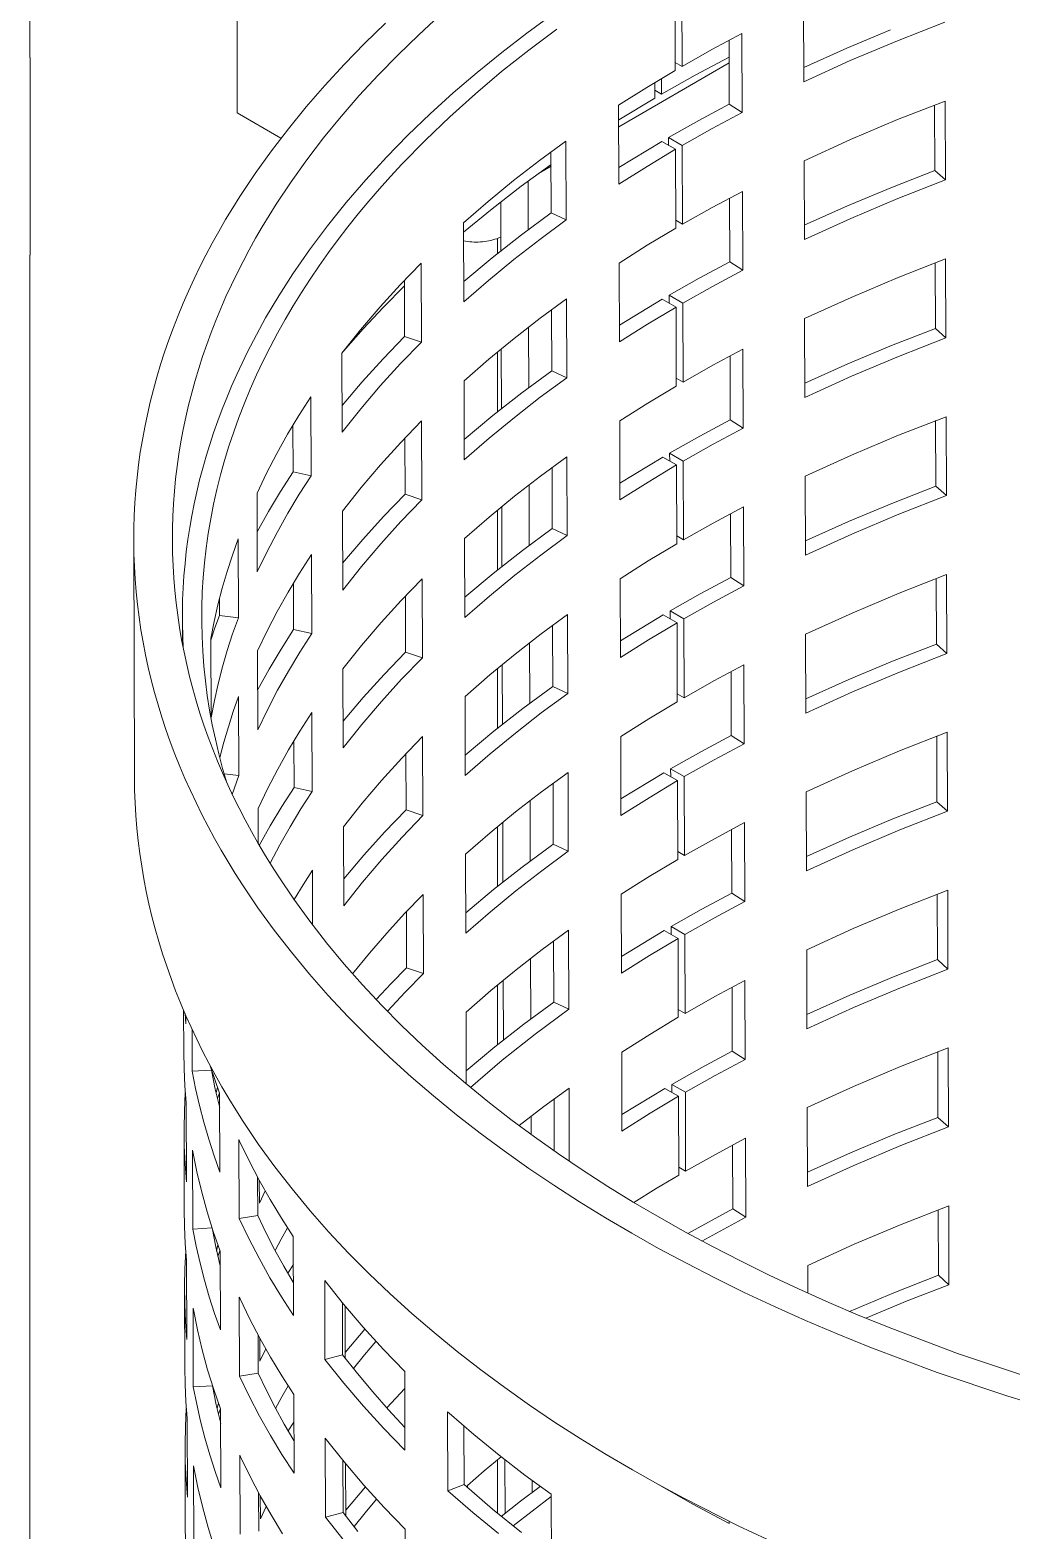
# Model space of a CAD drawing. Header units: inches. Extents: x -12 to 136, y -5 to 104.
# Drawn here: x 120.19 to 124.18, y 73.35 to 79.45 of the extents above; entities that cross this region are included whole.
import ezdxf

# ---------------------------------------------------------------- set-up
doc = ezdxf.new("R2010")
doc.units = ezdxf.units.IN
doc.layers.add('ZANO_R', color=7, linetype='Continuous', lineweight=0)

msp = doc.modelspace()

# ---------------------------------------------------------------- linework, layer by layer
at = {"layer": 'ZANO_R'}
for p, q in [((120.18841, 79.34082), (120.18841, 81.80858)), ((121.03064, 79.11576), (121.03064, 79.9194)), ((122.83967, 79.30484), (122.83812, 79.78613)), ((122.8106, 79.77013), (122.81216, 79.28884)), ((123.33407, 79.56339), (123.3351, 79.24253)), ((121.54895, 79.39786), (121.63401, 79.48025)), ((121.76809, 79.43266), (121.85391, 79.51146)), ((122.20881, 79.44079), (122.31372, 79.51752)), ((123.71519, 79.40939), (123.90846, 79.48512)), ((121.68497, 79.35216), (121.76809, 79.43266)), ((122.10639, 79.36186), (122.20881, 79.44079)), ((122.2166, 79.37153), (122.33008, 79.45663)), ((123.08318, 79.43869), (122.96071, 79.37307)), ((123.0316, 79.15168), (123.03077, 79.41101)), ((123.08421, 79.11784), (123.08318, 79.43869)), ((123.51, 79.3794), (123.68695, 79.45353)), ((123.52403, 79.32851), (123.71519, 79.40939)), ((121.4668, 79.31378), (121.54895, 79.39786)), ((121.6047, 79.27), (121.68497, 79.35216)), ((122.00663, 79.28078), (122.10639, 79.36186)), ((122.10625, 79.28379), (122.2166, 79.37153)), ((122.96071, 79.37307), (122.83967, 79.30484)), ((123.33491, 79.30099), (123.51, 79.3794)), ((120.18871, 79.34064), (120.18871, 78.537)), ((121.38768, 79.22803), (121.4668, 79.31378)), ((122.58232, 79.05898), (123.03106, 79.31999)), ((122.81216, 79.28884), (122.6963, 79.21935)), ((122.83967, 79.30484), (122.81205, 79.32088)), ((123.03099, 79.34264), (122.89267, 79.2691)), ((123.3351, 79.24253), (123.52403, 79.32851)), ((121.31174, 79.14068), (121.38768, 79.22803)), ((121.52739, 79.18622), (121.6047, 79.27)), ((121.90972, 79.19757), (122.00663, 79.28078)), ((121.99926, 79.19347), (122.10625, 79.28379)), ((122.72892, 79.17649), (122.72872, 79.23915)), ((122.75612, 79.19232), (122.75592, 79.25554)), ((122.89267, 79.2691), (122.75612, 79.19232)), ((121.45318, 79.10086), (121.52739, 79.18622)), ((121.81582, 79.11228), (121.90972, 79.19757)), ((121.89588, 79.10061), (121.99926, 79.19347)), ((122.6963, 79.21935), (122.58204, 79.14726)), ((122.72892, 79.17649), (122.58223, 79.08796)), ((122.72882, 79.20817), (122.75612, 79.19232)), ((121.03064, 79.11576), (121.20877, 79.01291)), ((121.23909, 79.05178), (121.31174, 79.14068)), ((121.72512, 79.02495), (121.81582, 79.11228)), ((122.58204, 79.14726), (122.58307, 78.8264)), ((122.90768, 79.08527), (123.0316, 79.15168)), ((122.96175, 79.05221), (123.08421, 79.11784)), ((123.08421, 79.11784), (123.0316, 79.15168)), ((123.90949, 79.16426), (123.71623, 79.08854)), ((123.86773, 78.88161), (123.86687, 79.14804)), ((123.91053, 78.84341), (123.90949, 79.16426)), ((121.16987, 78.96139), (121.23909, 79.05178)), ((121.3822, 79.01399), (121.45318, 79.10086)), ((121.79633, 79.00528), (121.89588, 79.10061)), ((122.7852, 79.01623), (122.90768, 79.08527)), ((122.84071, 78.98399), (122.96175, 79.05221)), ((123.71623, 79.08854), (123.52506, 79.00766)), ((121.31456, 78.92567), (121.3822, 79.01399)), ((121.63778, 78.93564), (121.72512, 79.02495)), ((121.70085, 78.90754), (121.79633, 79.00528)), ((122.36775, 79.00143), (122.26022, 78.92246)), ((122.36879, 78.68057), (122.36775, 79.00143)), ((122.58286, 78.89405), (122.75735, 79.00004)), ((122.81319, 78.96798), (122.75735, 79.00004)), ((122.7853, 78.984), (122.7852, 79.01623)), ((122.7852, 79.01623), (122.84071, 78.98399)), ((122.84174, 78.66313), (122.84071, 78.98399)), ((123.52506, 79.00766), (123.33614, 78.92167)), ((121.1042, 78.86957), (121.16987, 78.96139)), ((121.25039, 78.83594), (121.31456, 78.92567)), ((121.55398, 78.84441), (121.63778, 78.93564)), ((122.26022, 78.92246), (122.15489, 78.84058)), ((122.30766, 78.7092), (122.30686, 78.95718)), ((122.69733, 78.89849), (122.81319, 78.96798)), ((122.81319, 78.96798), (122.81423, 78.64713)), ((123.33614, 78.92167), (123.33717, 78.60082)), ((121.04219, 78.77639), (121.1042, 78.86957)), ((121.65471, 78.85779), (121.70085, 78.90754)), ((122.30703, 78.90558), (122.18577, 78.81753)), ((122.25626, 78.86933), (122.30705, 78.89887)), ((122.58307, 78.8264), (122.69733, 78.89849)), ((123.68903, 78.81182), (123.86773, 78.88161)), ((123.86773, 78.88161), (123.91053, 78.84341)), ((121.1898, 78.74489), (121.25039, 78.83594)), ((121.47389, 78.75132), (121.55398, 78.84441)), ((121.56576, 78.7566), (121.60967, 78.80748)), ((121.60967, 78.80748), (121.65471, 78.85779)), ((122.15489, 78.84058), (122.05185, 78.75585)), ((122.18577, 78.81753), (122.06716, 78.72595)), ((122.21422, 78.64076), (122.21358, 78.83816)), ((123.51208, 78.73769), (123.68903, 78.81182)), ((123.71726, 78.76768), (123.91053, 78.84341)), ((121.0126, 78.72931), (121.04219, 78.77639)), ((121.16088, 78.69889), (121.1898, 78.74489)), ((121.39766, 78.65643), (121.47389, 78.75132)), ((121.52301, 78.70518), (121.56576, 78.7566)), ((122.05185, 78.75585), (121.95117, 78.66832)), ((122.10271, 78.754), (122.10335, 78.55526)), ((123.08525, 78.79698), (122.96278, 78.73135)), ((123.03368, 78.50996), (123.03284, 78.7693)), ((123.08629, 78.47612), (123.08525, 78.79698)), ((123.5261, 78.6868), (123.71726, 78.76768)), ((120.95629, 78.63422), (120.98396, 78.68191)), ((120.98396, 78.68191), (121.0126, 78.72931)), ((121.1329, 78.65258), (121.16088, 78.69889)), ((121.48144, 78.65322), (121.52301, 78.70518)), ((122.06716, 78.72595), (121.95129, 78.63092)), ((122.30766, 78.7092), (122.1863, 78.61973)), ((122.26126, 78.60161), (122.36879, 78.68057)), ((122.30766, 78.7092), (122.36879, 78.68057)), ((122.84174, 78.66313), (122.81412, 78.67917)), ((122.96278, 78.73135), (122.84174, 78.66313)), ((123.33699, 78.65927), (123.51208, 78.73769)), ((123.33717, 78.60082), (123.5261, 78.6868)), ((120.92961, 78.58623), (120.95629, 78.63422)), ((121.10586, 78.60597), (121.1329, 78.65258)), ((121.36104, 78.60835), (121.39766, 78.65643)), ((121.44108, 78.60074), (121.48144, 78.65322)), ((121.95117, 78.66832), (121.9522, 78.34746)), ((122.1863, 78.61973), (122.06768, 78.52664)), ((122.81423, 78.64713), (122.69837, 78.57763)), ((120.90393, 78.53795), (120.92961, 78.58623)), ((121.05469, 78.51191), (121.07979, 78.55908)), ((121.07979, 78.55908), (121.10586, 78.60597)), ((121.29091, 78.51093), (121.32545, 78.55984)), ((121.32545, 78.55984), (121.36104, 78.60835)), ((121.40196, 78.54775), (121.44108, 78.60074)), ((121.95984, 78.59464), (121.9514, 78.5963)), ((121.96833, 78.59328), (121.95984, 78.59464)), ((121.97687, 78.5922), (121.96833, 78.59328)), ((121.98543, 78.59142), (121.97687, 78.5922)), ((121.99402, 78.59092), (121.98543, 78.59142)), ((122.00262, 78.59071), (121.99402, 78.59092)), ((122.01122, 78.5908), (122.00262, 78.59071)), ((122.01981, 78.59117), (122.01122, 78.5908)), ((122.02839, 78.59184), (122.01981, 78.59117)), ((122.03694, 78.5928), (122.02839, 78.59184)), ((122.04545, 78.59405), (122.03694, 78.5928)), ((122.05391, 78.59558), (122.04545, 78.59405)), ((122.06232, 78.5974), (122.05391, 78.59558)), ((122.07066, 78.5995), (122.06232, 78.5974)), ((122.07893, 78.60188), (122.07066, 78.5995)), ((122.0871, 78.60455), (122.07893, 78.60188)), ((122.09519, 78.60748), (122.0871, 78.60455)), ((122.08999, 78.60524), (122.08999, 78.54462)), ((122.10317, 78.61069), (122.09519, 78.60748)), ((122.15593, 78.51973), (122.26126, 78.60161)), ((122.69837, 78.57763), (122.58411, 78.50554)), ((120.18841, 60.10817), (120.18841, 78.53683)), ((120.87925, 78.48941), (120.90393, 78.53795)), ((121.03058, 78.46447), (121.05469, 78.51191)), ((121.25743, 78.46162), (121.29091, 78.51093)), ((121.32753, 78.4403), (121.3641, 78.49427)), ((121.3641, 78.49427), (121.40196, 78.54775)), ((121.77876, 78.50494), (121.69385, 78.4173)), ((121.7798, 78.18408), (121.77876, 78.50494)), ((122.06768, 78.52664), (121.95194, 78.43001)), ((122.05288, 78.43499), (122.15593, 78.51973)), ((122.58411, 78.50554), (122.58515, 78.18469)), ((122.90975, 78.44355), (123.03368, 78.50996)), ((123.08629, 78.47612), (123.03368, 78.50996)), ((123.91156, 78.52255), (123.7183, 78.44682)), ((123.8698, 78.2399), (123.86894, 78.50633)), ((123.9126, 78.20169), (123.91156, 78.52255)), ((120.83296, 78.39154), (120.85559, 78.4406)), ((120.85559, 78.4406), (120.87925, 78.48941)), ((121.00746, 78.41678), (121.03058, 78.46447)), ((121.25743, 78.46162), (121.20025, 78.37248)), ((121.29227, 78.38587), (121.32753, 78.4403)), ((121.71166, 78.2068), (121.71092, 78.43525)), ((121.9522, 78.34746), (122.05288, 78.43499)), ((122.78727, 78.37452), (122.90975, 78.44355)), ((122.96382, 78.4105), (123.08629, 78.47612)), ((123.7183, 78.44682), (123.52713, 78.36594)), ((120.81138, 78.34223), (120.83296, 78.39154)), ((120.98535, 78.36884), (121.00746, 78.41678)), ((121.20025, 78.37248), (121.17299, 78.32747)), ((121.25835, 78.331), (121.29227, 78.38587)), ((121.69385, 78.4173), (121.61186, 78.32692)), ((121.711, 78.41223), (121.62571, 78.3262)), ((122.78737, 78.34228), (122.78727, 78.37452)), ((122.78727, 78.37452), (122.84278, 78.34227)), ((122.84278, 78.34227), (122.96382, 78.4105)), ((120.79085, 78.2927), (120.81138, 78.34223)), ((120.94419, 78.27226), (120.96426, 78.32066)), ((120.96426, 78.32066), (120.98535, 78.36884)), ((121.17299, 78.32747), (121.14664, 78.28218)), ((121.22578, 78.27568), (121.25835, 78.331)), ((121.61186, 78.32692), (121.53288, 78.23391)), ((121.62571, 78.3262), (121.54311, 78.23761)), ((122.36983, 78.35971), (122.26229, 78.28075)), ((122.30973, 78.06749), (122.30893, 78.31546)), ((122.37086, 78.03886), (122.36983, 78.35971)), ((122.58493, 78.25234), (122.75943, 78.35832)), ((122.69941, 78.25678), (122.81526, 78.32627)), ((122.81526, 78.32627), (122.75943, 78.35832)), ((122.81526, 78.32627), (122.8163, 78.00542)), ((122.84381, 78.02142), (122.84278, 78.34227)), ((123.52713, 78.36594), (123.33821, 78.27996)), ((120.77138, 78.24295), (120.79085, 78.2927)), ((120.92517, 78.22365), (120.94419, 78.27226)), ((121.14664, 78.28218), (121.12119, 78.23662)), ((121.1946, 78.21996), (121.22578, 78.27568)), ((122.26229, 78.28075), (122.15696, 78.19887)), ((122.58515, 78.18469), (122.69941, 78.25678)), ((123.33821, 78.27996), (123.33925, 77.9591)), ((120.73566, 78.14283), (120.75298, 78.19299)), ((120.75298, 78.19299), (120.77138, 78.24295)), ((120.90719, 78.17483), (120.92517, 78.22365)), ((121.09667, 78.19078), (121.07309, 78.1447)), ((121.12119, 78.23662), (121.09667, 78.19078)), ((121.16481, 78.16383), (121.1946, 78.21996)), ((121.53288, 78.23391), (121.45698, 78.13836)), ((121.54311, 78.23761), (121.46325, 78.14653)), ((121.71166, 78.2068), (121.62395, 78.11612)), ((121.71166, 78.2068), (121.7798, 78.18408)), ((122.15696, 78.19887), (122.05392, 78.11413)), ((122.21629, 77.99905), (122.2155, 78.24487)), ((123.6911, 78.17011), (123.8698, 78.2399)), ((123.71933, 78.12597), (123.9126, 78.20169)), ((123.8698, 78.2399), (123.9126, 78.20169)), ((120.71943, 78.09249), (120.73566, 78.14283)), ((120.89027, 78.12582), (120.90719, 78.17483)), ((121.07309, 78.1447), (121.05045, 78.09837)), ((121.13645, 78.10732), (121.16481, 78.16383)), ((121.45698, 78.13836), (121.45802, 77.8175)), ((121.69489, 78.09644), (121.7798, 78.18408)), ((122.08999, 78.14442), (122.08999, 77.90125)), ((122.10464, 78.1565), (122.10542, 77.91355)), ((123.08732, 78.15527), (122.96485, 78.08964)), ((123.08836, 77.83441), (123.08732, 78.15527)), ((123.51415, 78.09598), (123.6911, 78.17011)), ((120.7043, 78.04197), (120.71943, 78.09249)), ((120.85963, 78.02726), (120.87441, 78.07662)), ((120.87441, 78.07662), (120.89027, 78.12582)), ((121.05045, 78.09837), (121.02877, 78.0518)), ((121.10953, 78.05044), (121.13645, 78.10732)), ((121.62395, 78.11612), (121.53925, 78.02261)), ((121.6129, 78.00607), (121.69489, 78.09644)), ((122.05392, 78.11413), (121.95324, 78.0266)), ((122.30973, 78.06749), (122.18837, 77.97802)), ((122.30973, 78.06749), (122.37086, 78.03886)), ((122.96485, 78.08964), (122.84381, 78.02142)), ((123.03575, 77.86825), (123.03491, 78.12759)), ((123.33906, 78.01756), (123.51415, 78.09598)), ((123.52817, 78.04509), (123.71933, 78.12597)), ((120.69027, 77.9913), (120.7043, 78.04197)), ((120.84592, 77.97775), (120.85963, 78.02726)), ((121.02877, 78.0518), (121.00805, 78.005)), ((121.08406, 77.99322), (121.10953, 78.05044)), ((121.53925, 78.02261), (121.45767, 77.92638)), ((121.53391, 77.91305), (121.6129, 78.00607)), ((121.95324, 78.0266), (121.95427, 77.70575)), ((122.26333, 77.9599), (122.37086, 78.03886)), ((122.84381, 78.02142), (122.8162, 78.03746)), ((123.33925, 77.9591), (123.52817, 78.04509)), ((120.67736, 77.94047), (120.69027, 77.9913)), ((120.8333, 77.92809), (120.84592, 77.97775)), ((120.98831, 77.95799), (120.96956, 77.91078)), ((121.00805, 78.005), (120.98831, 77.95799)), ((121.06008, 77.93567), (121.08406, 77.99322)), ((121.33071, 77.96146), (121.28208, 77.88605)), ((121.33174, 77.6406), (121.33071, 77.96146)), ((122.18837, 77.97802), (122.06976, 77.88493)), ((122.158, 77.87801), (122.26333, 77.9599)), ((122.8163, 78.00542), (122.70044, 77.93592)), ((120.65489, 77.83843), (120.66556, 77.88951)), ((120.66556, 77.88951), (120.67736, 77.94047)), ((120.82177, 77.87829), (120.8333, 77.92809)), ((120.96956, 77.91078), (120.9518, 77.86336)), ((121.03759, 77.87782), (121.06008, 77.93567)), ((121.28208, 77.88605), (121.23582, 77.80917)), ((121.45802, 77.8175), (121.53391, 77.91305)), ((122.06976, 77.88493), (121.95401, 77.7883)), ((122.70044, 77.93592), (122.58618, 77.86383)), ((120.64534, 77.78723), (120.65489, 77.83843)), ((120.80202, 77.77835), (120.81134, 77.82837)), ((120.81134, 77.82837), (120.82177, 77.87829)), ((120.9518, 77.86336), (120.93504, 77.81577)), ((121.01661, 77.81967), (121.03759, 77.87782)), ((121.25827, 77.65685), (121.25766, 77.84598)), ((121.78083, 77.86323), (121.69592, 77.77559)), ((121.78187, 77.54237), (121.78083, 77.86323)), ((122.05496, 77.79328), (122.158, 77.87801)), ((122.58618, 77.86383), (122.58722, 77.54297)), ((122.91182, 77.80184), (123.03575, 77.86825)), ((122.96589, 77.76878), (123.08836, 77.83441)), ((123.08836, 77.83441), (123.03575, 77.86825)), ((123.91364, 77.88084), (123.72037, 77.80511)), ((123.87187, 77.59819), (123.87101, 77.86461)), ((123.91467, 77.55998), (123.91364, 77.88084)), ((120.63693, 77.73594), (120.64534, 77.78723)), ((120.7938, 77.72823), (120.80202, 77.77835)), ((120.91929, 77.76799), (120.90456, 77.72005)), ((120.93504, 77.81577), (120.91929, 77.76799)), ((120.99716, 77.76126), (121.01661, 77.81967)), ((121.23582, 77.80917), (121.19197, 77.73089)), ((121.69592, 77.77559), (121.61393, 77.68521)), ((121.71373, 77.56509), (121.71299, 77.79353)), ((121.95427, 77.70575), (122.05496, 77.79328)), ((122.78934, 77.7328), (122.91182, 77.80184)), ((122.84485, 77.70056), (122.96589, 77.76878)), ((123.72037, 77.80511), (123.52921, 77.72423)), ((120.62966, 77.68456), (120.63693, 77.73594)), ((120.78669, 77.67802), (120.7938, 77.72823)), ((120.90456, 77.72005), (120.89085, 77.67196)), ((120.96289, 77.6437), (120.97925, 77.70259)), ((120.97925, 77.70259), (120.99716, 77.76126)), ((121.19197, 77.73089), (121.15057, 77.65128)), ((122.3719, 77.718), (122.26436, 77.63904)), ((122.37293, 77.39714), (122.3719, 77.718)), ((122.587, 77.61063), (122.7615, 77.71661)), ((122.81734, 77.68456), (122.7615, 77.71661)), ((122.78944, 77.70057), (122.78934, 77.7328)), ((122.78934, 77.7328), (122.84485, 77.70056)), ((123.52921, 77.72423), (123.34028, 77.63825)), ((120.62353, 77.6331), (120.62966, 77.68456)), ((120.7807, 77.62774), (120.78669, 77.67802)), ((120.89085, 77.67196), (120.87817, 77.62373)), ((120.9481, 77.5846), (120.96289, 77.6437)), ((121.15057, 77.65128), (121.11166, 77.57043)), ((121.20702, 77.57712), (121.25827, 77.65685)), ((121.25827, 77.65685), (121.33174, 77.6406)), ((121.28312, 77.56519), (121.33174, 77.6406)), ((121.61393, 77.68521), (121.53495, 77.5922)), ((122.31181, 77.42578), (122.31101, 77.67375)), ((122.70148, 77.61506), (122.81734, 77.68456)), ((122.81734, 77.68456), (122.81837, 77.3637)), ((122.84589, 77.3797), (122.84485, 77.70056)), ((120.61471, 77.53003), (120.61855, 77.58159)), ((120.61855, 77.58159), (120.62353, 77.6331)), ((120.77583, 77.57741), (120.7807, 77.62774)), ((120.87817, 77.62373), (120.86653, 77.57537)), ((120.93488, 77.52531), (120.9481, 77.5846)), ((121.53495, 77.5922), (121.45906, 77.49664)), ((122.26436, 77.63904), (122.15904, 77.55716)), ((122.21837, 77.35734), (122.21757, 77.60316)), ((122.58722, 77.54297), (122.70148, 77.61506)), ((123.34028, 77.63825), (123.34132, 77.31739)), ((123.69317, 77.52839), (123.87187, 77.59819)), ((123.87187, 77.59819), (123.91467, 77.55998)), ((120.61202, 77.47843), (120.61471, 77.53003)), ((120.76946, 77.4766), (120.77208, 77.52702)), ((120.77208, 77.52702), (120.77583, 77.57741)), ((120.85593, 77.52688), (120.84637, 77.47829)), ((120.86653, 77.57537), (120.85593, 77.52688)), ((120.92324, 77.46586), (120.93488, 77.52531)), ((121.11166, 77.57043), (121.1127, 77.24957)), ((121.15831, 77.49582), (121.20702, 77.57712)), ((121.23686, 77.48831), (121.28312, 77.56519)), ((121.71373, 77.56509), (121.62602, 77.47441)), ((121.69696, 77.45473), (121.78187, 77.54237)), ((121.71373, 77.56509), (121.78187, 77.54237)), ((122.15904, 77.55716), (122.05599, 77.47242)), ((123.51622, 77.45426), (123.69317, 77.52839)), ((123.72141, 77.48426), (123.91467, 77.55998)), ((120.61049, 77.42681), (120.61202, 77.47843)), ((120.76796, 77.42617), (120.76946, 77.4766)), ((120.84637, 77.47829), (120.83787, 77.4296)), ((120.91321, 77.40626), (120.92324, 77.46586)), ((121.11217, 77.41302), (121.15831, 77.49582)), ((121.19301, 77.41003), (121.23686, 77.48831)), ((121.45906, 77.49664), (121.46009, 77.17579)), ((121.62602, 77.47441), (121.54133, 77.3809)), ((122.05599, 77.47242), (121.95531, 77.38489)), ((122.08999, 77.50099), (122.08999, 77.25788)), ((122.10671, 77.51478), (122.10749, 77.27183)), ((123.08939, 77.51356), (122.96693, 77.44793)), ((123.03782, 77.22654), (123.03698, 77.48587)), ((123.09043, 77.1927), (123.08939, 77.51356)), ((123.53024, 77.40337), (123.72141, 77.48426)), ((120.6101, 77.37518), (120.61049, 77.42681)), ((120.76758, 77.37572), (120.76796, 77.42617)), ((120.83787, 77.4296), (120.83043, 77.38083)), ((120.90477, 77.34654), (120.91321, 77.40626)), ((121.15161, 77.33042), (121.19301, 77.41003)), ((121.61497, 77.36435), (121.69696, 77.45473)), ((122.31181, 77.42578), (122.19044, 77.33631)), ((122.2654, 77.31818), (122.37293, 77.39714)), ((122.31181, 77.42578), (122.37293, 77.39714)), ((122.96693, 77.44793), (122.84589, 77.3797)), ((123.34113, 77.37585), (123.51622, 77.45426)), ((123.34132, 77.31739), (123.53024, 77.40337)), ((120.61087, 77.32356), (120.6101, 77.37518)), ((120.61321, 76.41371), (120.6101, 77.37518)), ((120.76833, 77.32527), (120.76758, 77.37572)), ((120.83043, 77.38083), (120.82404, 77.33198)), ((120.89794, 77.28672), (120.90477, 77.34654)), ((121.03462, 77.38436), (121.01119, 77.31818)), ((121.03566, 77.06351), (121.03462, 77.38436)), ((121.54133, 77.3809), (121.45974, 77.28466)), ((121.53599, 77.27134), (121.61497, 77.36435)), ((121.95531, 77.38489), (121.95635, 77.06403)), ((122.19044, 77.33631), (122.07183, 77.24321)), ((122.81837, 77.3637), (122.70251, 77.29421)), ((122.84589, 77.3797), (122.81827, 77.39574)), ((120.61279, 77.27195), (120.61087, 77.32356)), ((120.77021, 77.27484), (120.76833, 77.32527)), ((120.77321, 77.22445), (120.77021, 77.27484)), ((120.81872, 77.28306), (120.81446, 77.2341)), ((120.82404, 77.33198), (120.81872, 77.28306)), ((120.89272, 77.22682), (120.89794, 77.28672)), ((121.01119, 77.31818), (120.98972, 77.25133)), ((121.1127, 77.24957), (121.15161, 77.33042)), ((121.33278, 77.31974), (121.28415, 77.24434)), ((121.33381, 76.99889), (121.33278, 77.31974)), ((122.16007, 77.2363), (122.2654, 77.31818)), ((122.70251, 77.29421), (122.58825, 77.22212)), ((120.61586, 77.22037), (120.61279, 77.27195)), ((120.62008, 77.16884), (120.61586, 77.22037)), ((120.77733, 77.17409), (120.77321, 77.22445)), ((120.81446, 77.2341), (120.81127, 77.1851)), ((120.88912, 77.16686), (120.89272, 77.22682)), ((120.98972, 77.25133), (120.97022, 77.18388)), ((121.28415, 77.24434), (121.23789, 77.16745)), ((121.46009, 77.17579), (121.53599, 77.27134)), ((121.78291, 77.22151), (121.698, 77.13387)), ((121.78394, 76.90066), (121.78291, 77.22151)), ((122.07183, 77.24321), (121.95608, 77.14659)), ((122.05703, 77.15156), (122.16007, 77.2363)), ((122.58825, 77.22212), (122.58929, 76.90126)), ((122.91389, 77.16013), (123.03782, 77.22654)), ((123.09043, 77.1927), (123.03782, 77.22654)), ((123.91571, 77.23912), (123.72244, 77.1634)), ((123.87395, 76.95648), (123.87309, 77.2229)), ((123.91674, 76.91827), (123.91571, 77.23912)), ((120.62544, 77.11736), (120.62008, 77.16884)), ((120.78257, 77.12379), (120.77733, 77.17409)), ((120.81127, 77.1851), (120.80915, 77.13607)), ((120.88714, 77.10686), (120.88912, 77.16686)), ((120.97022, 77.18388), (120.95271, 77.11589)), ((121.23789, 77.16745), (121.19404, 77.08917)), ((121.26034, 77.01514), (121.25973, 77.20427)), ((122.79141, 77.09109), (122.91389, 77.16013)), ((122.96796, 77.12707), (123.09043, 77.1927)), ((123.72244, 77.1634), (123.53128, 77.08252)), ((120.63195, 77.06595), (120.62544, 77.11736)), ((120.78893, 77.07355), (120.78257, 77.12379)), ((120.80915, 77.13607), (120.8081, 77.08702)), ((120.88677, 77.04686), (120.88714, 77.10686)), ((120.95271, 77.11589), (120.9372, 77.04742)), ((120.95866, 77.07289), (120.95844, 77.13922)), ((121.698, 77.13387), (121.61601, 77.0435)), ((121.7158, 76.92338), (121.71506, 77.15182)), ((121.95635, 77.06403), (122.05703, 77.15156)), ((122.79152, 77.05886), (122.79141, 77.09109)), ((122.79141, 77.09109), (122.84692, 77.05885)), ((122.84692, 77.05885), (122.96796, 77.12707)), ((120.63961, 77.01462), (120.63195, 77.06595)), ((120.79641, 77.02339), (120.78893, 77.07355)), ((120.80831, 76.95562), (120.80799, 77.05508)), ((120.8081, 77.08702), (120.80811, 77.03797)), ((120.80811, 77.03797), (120.8092, 76.98893)), ((120.88803, 76.98686), (120.88677, 77.04686)), ((120.9372, 77.04742), (120.9237, 76.97852)), ((120.94065, 77.02244), (120.95866, 77.07289)), ((120.95866, 77.07289), (121.03566, 77.06351)), ((121.01223, 76.99732), (121.03566, 77.06351)), ((121.19404, 77.08917), (121.15264, 77.00957)), ((121.61601, 77.0435), (121.53702, 76.95048)), ((122.37397, 77.07629), (122.26644, 76.99733)), ((122.31388, 76.78406), (122.31308, 77.03204)), ((122.37501, 76.75543), (122.37397, 77.07629)), ((122.58907, 76.96891), (122.76357, 77.0749)), ((122.70355, 76.97335), (122.81941, 77.04285)), ((122.81941, 77.04285), (122.76357, 77.0749)), ((122.81941, 77.04285), (122.82044, 76.72199)), ((122.84796, 76.73799), (122.84692, 77.05885)), ((123.53128, 77.08252), (123.34235, 76.99653)), ((120.64839, 76.96338), (120.63961, 77.01462)), ((120.805, 76.97333), (120.79641, 77.02339)), ((120.8147, 76.92337), (120.805, 76.97333)), ((120.8092, 76.98893), (120.81136, 76.9399)), ((120.89091, 76.92689), (120.88803, 76.98686)), ((120.9237, 76.97852), (120.92474, 76.65766)), ((120.92373, 76.97163), (120.94065, 77.02244)), ((120.99076, 76.93047), (121.01223, 76.99732)), ((121.15264, 77.00957), (121.11374, 76.92872)), ((121.20909, 76.93541), (121.26034, 77.01514)), ((121.26034, 77.01514), (121.33381, 76.99889)), ((121.28519, 76.92348), (121.33381, 76.99889)), ((122.26644, 76.99733), (122.16111, 76.91544)), ((122.58929, 76.90126), (122.70355, 76.97335)), ((123.34235, 76.99653), (123.34339, 76.67568)), ((120.65832, 76.91225), (120.64839, 76.96338)), ((120.66937, 76.86124), (120.65832, 76.91225)), ((120.82549, 76.87352), (120.8147, 76.92337)), ((120.89541, 76.86697), (120.89091, 76.92689)), ((120.97125, 76.86303), (120.99076, 76.93047)), ((121.11374, 76.92872), (121.11477, 76.60786)), ((121.16038, 76.8541), (121.20909, 76.93541)), ((121.23893, 76.8466), (121.28519, 76.92348)), ((121.53702, 76.95048), (121.46113, 76.85493)), ((121.7158, 76.92338), (121.62809, 76.83269)), ((121.7158, 76.92338), (121.78394, 76.90066)), ((122.16111, 76.91544), (122.05806, 76.83071)), ((122.22044, 76.71562), (122.21964, 76.96145)), ((123.69524, 76.88668), (123.87395, 76.95648)), ((123.72348, 76.84254), (123.91674, 76.91827)), ((123.87395, 76.95648), (123.91674, 76.91827)), ((120.68154, 76.81036), (120.66937, 76.86124)), ((120.83739, 76.82381), (120.82549, 76.87352)), ((120.90153, 76.80713), (120.89541, 76.86697)), ((120.95374, 76.79504), (120.97125, 76.86303)), ((121.11424, 76.77131), (121.16038, 76.8541)), ((121.46113, 76.85493), (121.46216, 76.53407)), ((121.69903, 76.81302), (121.78394, 76.90066)), ((122.08999, 76.85755), (122.08999, 76.61451)), ((122.10878, 76.87307), (122.10956, 76.63012)), ((123.09147, 76.87184), (122.969, 76.80621)), ((123.0925, 76.55099), (123.09147, 76.87184)), ((123.51829, 76.81255), (123.69524, 76.88668)), ((120.69483, 76.75963), (120.68154, 76.81036)), ((120.85038, 76.77423), (120.83739, 76.82381)), ((120.90925, 76.74738), (120.90153, 76.80713)), ((120.93823, 76.72656), (120.95374, 76.79504)), ((121.19508, 76.76832), (121.23893, 76.8466)), ((121.62809, 76.83269), (121.5434, 76.73918)), ((121.61704, 76.72264), (121.69903, 76.81302)), ((122.05806, 76.83071), (121.95738, 76.74318)), ((122.969, 76.80621), (122.84796, 76.73799)), ((123.03989, 76.58482), (123.03905, 76.84416)), ((123.3432, 76.73413), (123.51829, 76.81255)), ((123.53231, 76.76166), (123.72348, 76.84254)), ((120.70924, 76.70905), (120.69483, 76.75963)), ((120.86445, 76.72481), (120.85038, 76.77423)), ((120.91858, 76.68776), (120.90925, 76.74738)), ((120.92474, 76.65766), (120.93823, 76.72656)), ((121.03669, 76.74265), (121.01503, 76.68154)), ((121.03773, 76.42179), (121.03669, 76.74265)), ((121.15368, 76.68871), (121.19508, 76.76832)), ((121.5434, 76.73918), (121.46181, 76.64295)), ((121.95738, 76.74318), (121.95842, 76.42232)), ((122.31388, 76.78406), (122.19251, 76.69459)), ((122.26747, 76.67647), (122.37501, 76.75543)), ((122.31388, 76.78406), (122.37501, 76.75543)), ((122.84796, 76.73799), (122.82034, 76.75403)), ((123.34339, 76.67568), (123.53231, 76.76166)), ((120.72474, 76.65864), (120.70924, 76.70905)), ((120.8796, 76.67555), (120.86445, 76.72481)), ((120.89582, 76.62647), (120.8796, 76.67555)), ((120.92951, 76.62827), (120.91858, 76.68776)), ((121.01503, 76.68154), (120.995, 76.61987)), ((121.11477, 76.60786), (121.15368, 76.68871)), ((121.33485, 76.67803), (121.28622, 76.60262)), ((121.33589, 76.35718), (121.33485, 76.67803)), ((121.53806, 76.62963), (121.61704, 76.72264)), ((122.19251, 76.69459), (122.0739, 76.6015)), ((122.16214, 76.59459), (122.26747, 76.67647)), ((122.82044, 76.72199), (122.70459, 76.65249)), ((120.74134, 76.60841), (120.72474, 76.65864)), ((120.75903, 76.55837), (120.74134, 76.60841)), ((120.91311, 76.57757), (120.89582, 76.62647)), ((120.94202, 76.56895), (120.92951, 76.62827)), ((120.995, 76.61987), (120.97662, 76.55769)), ((121.46216, 76.53407), (121.53806, 76.62963)), ((122.70459, 76.65249), (122.59033, 76.5804)), ((120.7778, 76.50853), (120.75903, 76.55837)), ((120.93145, 76.52888), (120.91311, 76.57757)), ((120.95612, 76.5098), (120.94202, 76.56895)), ((120.97662, 76.55769), (120.95989, 76.49505)), ((121.28622, 76.60262), (121.23996, 76.52574)), ((121.26241, 76.37343), (121.2618, 76.56256)), ((121.78498, 76.5798), (121.70007, 76.49216)), ((121.78601, 76.25894), (121.78498, 76.5798)), ((122.0739, 76.6015), (121.95815, 76.50487)), ((122.0591, 76.50985), (122.16214, 76.59459)), ((122.59033, 76.5804), (122.59136, 76.25955)), ((122.91597, 76.51841), (123.03989, 76.58482)), ((122.97003, 76.48536), (123.0925, 76.55099)), ((123.0925, 76.55099), (123.03989, 76.58482)), ((123.91778, 76.59741), (123.72451, 76.52169)), ((123.87602, 76.31476), (123.87516, 76.58119)), ((123.91882, 76.27655), (123.91778, 76.59741)), ((120.79764, 76.45891), (120.7778, 76.50853)), ((120.95083, 76.48039), (120.93145, 76.52888)), ((120.97179, 76.45086), (120.95612, 76.5098)), ((120.96053, 76.49259), (120.96052, 76.4975)), ((121.23996, 76.52574), (121.19611, 76.44746)), ((121.70007, 76.49216), (121.61808, 76.40179)), ((121.71787, 76.28167), (121.71714, 76.51011)), ((121.95842, 76.42232), (122.0591, 76.50985)), ((122.79348, 76.44938), (122.91597, 76.51841)), ((122.84899, 76.41713), (122.97003, 76.48536)), ((123.72451, 76.52169), (123.53335, 76.4408)), ((120.81854, 76.40952), (120.79764, 76.45891)), ((120.97125, 76.43213), (120.95083, 76.48039)), ((120.9927, 76.3841), (120.97125, 76.43213)), ((120.98902, 76.39215), (120.97179, 76.45086)), ((120.978, 76.42907), (121.03773, 76.42179)), ((121.01089, 76.34522), (121.03773, 76.42179)), ((121.19611, 76.44746), (121.15471, 76.36785)), ((122.37604, 76.43457), (122.26851, 76.35561)), ((122.37708, 76.11372), (122.37604, 76.43457)), ((122.59114, 76.3272), (122.76564, 76.43319)), ((122.82148, 76.40113), (122.76564, 76.43319)), ((122.79359, 76.41714), (122.79348, 76.44938)), ((122.79348, 76.44938), (122.84899, 76.41713)), ((123.53335, 76.4408), (123.34443, 76.35482)), ((120.61321, 76.41371), (120.61395, 76.36207)), ((120.61395, 76.36207), (120.61584, 76.31045)), ((120.84049, 76.36037), (120.81854, 76.40952)), ((120.86348, 76.31146), (120.84049, 76.36037)), ((121.01516, 76.33631), (120.9927, 76.3841)), ((121.15471, 76.36785), (121.11581, 76.287)), ((121.21281, 76.29634), (121.26241, 76.37343)), ((121.26241, 76.37343), (121.33589, 76.35718)), ((121.61808, 76.40179), (121.53909, 76.30877)), ((122.31595, 76.14235), (122.31515, 76.39033)), ((122.70562, 76.33164), (122.82148, 76.40113)), ((122.82148, 76.40113), (122.82252, 76.08028)), ((122.85003, 76.09628), (122.84899, 76.41713)), ((120.61584, 76.31045), (120.61889, 76.25885)), ((120.88749, 76.26281), (120.86348, 76.31146)), ((121.03863, 76.28877), (121.01516, 76.33631)), ((121.28995, 76.28597), (121.33589, 76.35718)), ((121.53909, 76.30877), (121.4632, 76.21322)), ((122.26851, 76.35561), (122.16318, 76.27373)), ((122.22251, 76.07391), (122.22172, 76.31973)), ((122.59136, 76.25955), (122.70562, 76.33164)), ((123.34443, 76.35482), (123.34546, 76.03396)), ((123.69731, 76.24497), (123.87602, 76.31476)), ((123.87602, 76.31476), (123.91882, 76.27655)), ((120.61889, 76.25885), (120.62309, 76.2073)), ((120.91253, 76.21443), (120.88749, 76.26281)), ((121.0631, 76.2415), (121.03863, 76.28877)), ((121.08855, 76.1945), (121.0631, 76.2415)), ((121.11581, 76.287), (121.11626, 76.14554)), ((121.16557, 76.21778), (121.21281, 76.29634)), ((121.24607, 76.21348), (121.28995, 76.28597)), ((121.71787, 76.28167), (121.63016, 76.19098)), ((121.7011, 76.1713), (121.78601, 76.25894)), ((121.71787, 76.28167), (121.78601, 76.25894)), ((122.16318, 76.27373), (122.06014, 76.18899)), ((123.52036, 76.17084), (123.69731, 76.24497)), ((123.72555, 76.20083), (123.91882, 76.27655)), ((120.62309, 76.2073), (120.62843, 76.1558)), ((120.93857, 76.16633), (120.91253, 76.21443)), ((121.11497, 76.14778), (121.08855, 76.1945)), ((121.12074, 76.13783), (121.16557, 76.21778)), ((121.2043, 76.13975), (121.24607, 76.21348)), ((121.4632, 76.21322), (121.46424, 75.89236)), ((121.63016, 76.19098), (121.54547, 76.09747)), ((122.06014, 76.18899), (121.95945, 76.10146)), ((122.08999, 76.21412), (122.08999, 75.97113)), ((122.11085, 76.23136), (122.11164, 75.98841)), ((123.09354, 76.23013), (122.97107, 76.1645)), ((123.04196, 75.94311), (123.04113, 76.20245)), ((123.09457, 75.90927), (123.09354, 76.23013)), ((123.53439, 76.11995), (123.72555, 76.20083)), ((120.62843, 76.1558), (120.63492, 76.10437)), ((120.96561, 76.11853), (120.93857, 76.16633)), ((120.99363, 76.07102), (120.96561, 76.11853)), ((121.14234, 76.10136), (121.11497, 76.14778)), ((121.16467, 76.06486), (121.2043, 76.13975)), ((121.61911, 76.08093), (121.7011, 76.1713)), ((122.3089, 76.13729), (122.18998, 76.04937)), ((122.3089, 76.13729), (122.31595, 76.14235)), ((122.31595, 76.14235), (122.37708, 76.11372)), ((122.97107, 76.1645), (122.85003, 76.09628)), ((123.34527, 76.09242), (123.52036, 76.17084)), ((123.34546, 76.03396), (123.53439, 76.11995)), ((120.63492, 76.10437), (120.64256, 76.05302)), ((121.02262, 76.02382), (120.99363, 76.07102)), ((121.17067, 76.05524), (121.14234, 76.10136)), ((121.19993, 76.00944), (121.17067, 76.05524)), ((121.54547, 76.09747), (121.46389, 76.00124)), ((121.54013, 75.98791), (121.61911, 76.08093)), ((121.95945, 76.10146), (121.96049, 75.78061)), ((122.26954, 76.03476), (122.37708, 76.11372)), ((122.82252, 76.08028), (122.70666, 76.01078)), ((122.85003, 76.09628), (122.82241, 76.11232)), ((120.64256, 76.05302), (120.65133, 76.00177)), ((120.65133, 76.00177), (120.66123, 75.95062)), ((121.05256, 75.97694), (121.02262, 76.02382)), ((121.26119, 75.9188), (121.19993, 76.00944)), ((121.33692, 76.03632), (121.29877, 75.97743)), ((121.33764, 75.81415), (121.33692, 76.03632)), ((122.18998, 76.04937), (122.07372, 75.95797)), ((122.16422, 75.95287), (122.26954, 76.03476)), ((122.70666, 76.01078), (122.5924, 75.93869)), ((120.66123, 75.95062), (120.67227, 75.89959)), ((121.11526, 75.88418), (121.05256, 75.97694)), ((121.29877, 75.97743), (121.26198, 75.91768)), ((121.46424, 75.89236), (121.54013, 75.98791)), ((121.78705, 75.93809), (121.71184, 75.86071)), ((121.78809, 75.61723), (121.78705, 75.93809)), ((122.07372, 75.95797), (121.96022, 75.86316)), ((122.06117, 75.86814), (122.16422, 75.95287)), ((122.5924, 75.93869), (122.59343, 75.61783)), ((122.91804, 75.8767), (123.04196, 75.94311)), ((123.09457, 75.90927), (123.04196, 75.94311)), ((123.91985, 75.9557), (123.72659, 75.87997)), ((123.87809, 75.67305), (123.87723, 75.93948)), ((123.92089, 75.63484), (123.91985, 75.9557)), ((120.67227, 75.89959), (120.68443, 75.84869)), ((121.18161, 75.79281), (121.11526, 75.88418)), ((121.32603, 75.82951), (121.26119, 75.9188)), ((121.26389, 75.91495), (121.26387, 75.92084)), ((122.79556, 75.80766), (122.91804, 75.8767)), ((122.97211, 75.84364), (123.09457, 75.90927)), ((123.72659, 75.87997), (123.53542, 75.79909)), ((120.68443, 75.84869), (120.6977, 75.79794)), ((121.39432, 75.74165), (121.32603, 75.82951)), ((121.71184, 75.86071), (121.63888, 75.7812)), ((121.71995, 75.63995), (121.71921, 75.86839)), ((121.96049, 75.78061), (122.06117, 75.86814)), ((122.85107, 75.77542), (122.97211, 75.84364)), ((120.6977, 75.79794), (120.71209, 75.74734)), ((121.2515, 75.70289), (121.18161, 75.79281)), ((121.63888, 75.7812), (121.56823, 75.69963)), ((122.37811, 75.79286), (122.27058, 75.7139)), ((122.37915, 75.47201), (122.37811, 75.79286)), ((122.59321, 75.68549), (122.76771, 75.79147)), ((122.70769, 75.68992), (122.82355, 75.75942)), ((122.82355, 75.75942), (122.76771, 75.79147)), ((122.79566, 75.77543), (122.79556, 75.80766)), ((122.79556, 75.80766), (122.85107, 75.77542)), ((122.82355, 75.75942), (122.82459, 75.43856)), ((122.8521, 75.45456), (122.85107, 75.77542)), ((123.53542, 75.79909), (123.3465, 75.71311)), ((120.71209, 75.74734), (120.72758, 75.69691)), ((120.72758, 75.69691), (120.74417, 75.64666)), ((121.3248, 75.61448), (121.2515, 75.70289)), ((121.46594, 75.65526), (121.39432, 75.74165)), ((121.56823, 75.69963), (121.49994, 75.61608)), ((122.27058, 75.7139), (122.16525, 75.63202)), ((122.31802, 75.50064), (122.31722, 75.74861)), ((122.59343, 75.61783), (122.70769, 75.68992)), ((123.3465, 75.71311), (123.34753, 75.39225)), ((120.74417, 75.64666), (120.76185, 75.5966)), ((121.54078, 75.57041), (121.46594, 75.65526)), ((121.71995, 75.63995), (121.65746, 75.5759)), ((121.71995, 75.63995), (121.78809, 75.61723)), ((122.16525, 75.63202), (122.06221, 75.54728)), ((122.22458, 75.4322), (122.22379, 75.67802)), ((123.69939, 75.60325), (123.87809, 75.67305)), ((123.72762, 75.55912), (123.92089, 75.63484)), ((123.87809, 75.67305), (123.92089, 75.63484)), ((120.76185, 75.5966), (120.78061, 75.54674)), ((121.40139, 75.52765), (121.3248, 75.61448)), ((121.61871, 75.48715), (121.54078, 75.57041)), ((121.65746, 75.5759), (121.59643, 75.51047)), ((121.71412, 75.54107), (121.78809, 75.61723)), ((122.08999, 75.57068), (122.08999, 75.32775)), ((122.11292, 75.58964), (122.11371, 75.3467)), ((123.09561, 75.58842), (122.97314, 75.52279)), ((123.09665, 75.26756), (123.09561, 75.58842)), ((123.52244, 75.52913), (123.69939, 75.60325)), ((120.78061, 75.54674), (120.80043, 75.4971)), ((121.48114, 75.44244), (121.40139, 75.52765)), ((121.64223, 75.46294), (121.71412, 75.54107)), ((122.06221, 75.54728), (121.96153, 75.45975)), ((122.97314, 75.52279), (122.8521, 75.45456)), ((123.04404, 75.3014), (123.0432, 75.56073)), ((123.34735, 75.45071), (123.52244, 75.52913)), ((123.53646, 75.47823), (123.72762, 75.55912)), ((120.80043, 75.4971), (120.82132, 75.44769)), ((120.81366, 75.29892), (120.81312, 75.46678)), ((120.82222, 75.41202), (120.81876, 75.45362)), ((120.82132, 75.44769), (120.84326, 75.39851)), ((120.82211, 75.44589), (120.82222, 75.41202)), ((121.69959, 75.40554), (121.61871, 75.48715)), ((121.96153, 75.45975), (121.96247, 75.16776)), ((122.31802, 75.50064), (122.19666, 75.41117)), ((122.24218, 75.37061), (122.37915, 75.47201)), ((122.31802, 75.50064), (122.37915, 75.47201)), ((122.8521, 75.45456), (122.82448, 75.4706)), ((123.34753, 75.39225), (123.53646, 75.47823)), ((120.84326, 75.39851), (120.86625, 75.34959)), ((120.84838, 75.21921), (120.84784, 75.38858)), ((121.56391, 75.35892), (121.48114, 75.44244)), ((121.7833, 75.3256), (121.69959, 75.40554)), ((122.19666, 75.41117), (122.07804, 75.31807)), ((122.82459, 75.43856), (122.70873, 75.36907)), ((120.86625, 75.34959), (120.89026, 75.30092)), ((121.64958, 75.27711), (121.56391, 75.35892)), ((121.86971, 75.24739), (121.7833, 75.3256)), ((122.10883, 75.26449), (122.24218, 75.37061)), ((122.70873, 75.36907), (122.59447, 75.29698)), ((120.81367, 75.29892), (120.81473, 75.22958)), ((120.89026, 75.30092), (120.91529, 75.25252)), ((121.73801, 75.19707), (121.64958, 75.27711)), ((122.07804, 75.31807), (121.96229, 75.22145)), ((121.97926, 75.15379), (122.10883, 75.26449)), ((122.59447, 75.29698), (122.59551, 74.97612)), ((122.92011, 75.23499), (123.04404, 75.3014)), ((122.97418, 75.20193), (123.09665, 75.26756)), ((123.09665, 75.26756), (123.04404, 75.3014)), ((123.92192, 75.31398), (123.72866, 75.23826)), ((123.88016, 75.03134), (123.8793, 75.29776)), ((123.92296, 74.99313), (123.92192, 75.31398)), ((120.81473, 75.22958), (120.81793, 75.1603)), ((120.84838, 75.21921), (120.9267, 75.22408)), ((120.86201, 75.14956), (120.84838, 75.21921)), ((120.91529, 75.25252), (120.94133, 75.2044)), ((120.93972, 75.18533), (120.92128, 75.24125)), ((120.9267, 75.22408), (120.9267, 75.22435)), ((120.94188, 75.14698), (120.9267, 75.22408)), ((120.94133, 75.2044), (120.96836, 75.15658)), ((121.95867, 75.17094), (121.86971, 75.24739)), ((122.79763, 75.16595), (122.92011, 75.23499)), ((122.85314, 75.13371), (122.97418, 75.20193)), ((123.72866, 75.23826), (123.53749, 75.15738)), ((120.81793, 75.1603), (120.82325, 75.09116)), ((120.87768, 75.08035), (120.86201, 75.14956)), ((120.95947, 75.12986), (120.93972, 75.18533)), ((120.95966, 75.07043), (120.94188, 75.14698)), ((120.95044, 75.15471), (120.94529, 75.13135)), ((120.96836, 75.15658), (120.99638, 75.10905)), ((121.82905, 75.11884), (121.73801, 75.19707)), ((122.05005, 75.09629), (121.95867, 75.17094)), ((122.38018, 75.15115), (122.27777, 75.07595)), ((122.38115, 74.85344), (122.38018, 75.15115)), ((122.59529, 75.04377), (122.76979, 75.14976)), ((122.82562, 75.11771), (122.76979, 75.14976)), ((122.79773, 75.13372), (122.79763, 75.16595)), ((122.79763, 75.16595), (122.85314, 75.13371)), ((123.53749, 75.15738), (123.34857, 75.07139)), ((120.81617, 75.05883), (120.81993, 75.13094)), ((120.82325, 75.09116), (120.82429, 74.7703)), ((120.89538, 75.01163), (120.87768, 75.08035)), ((120.95059, 75.10801), (120.9589, 75.13139)), ((120.95947, 75.12986), (120.9605, 74.809)), ((120.99638, 75.10905), (121.02536, 75.06183)), ((121.92257, 75.04244), (121.82905, 75.11884)), ((122.14373, 75.02345), (122.05005, 75.09629)), ((122.31998, 74.8954), (122.31929, 75.1069)), ((122.70977, 75.04821), (122.82562, 75.11771)), ((122.82562, 75.11771), (122.82666, 74.79685)), ((122.85417, 74.81285), (122.85314, 75.13371)), ((120.81472, 74.98664), (120.81617, 75.05883)), ((121.02536, 75.06183), (121.05531, 75.01493)), ((122.01844, 74.9679), (121.92257, 75.04244)), ((122.23955, 74.95246), (122.14373, 75.02345)), ((122.27777, 75.07595), (122.17727, 74.99822)), ((122.2261, 74.96222), (122.22586, 75.03631)), ((122.59551, 74.97612), (122.70977, 75.04821)), ((123.34857, 75.07139), (123.34961, 74.75054)), ((123.70146, 74.96154), (123.88016, 75.03134)), ((123.88016, 75.03134), (123.92296, 74.99313)), ((120.8156, 74.91444), (120.81472, 74.98664)), ((120.81573, 74.65721), (120.81474, 74.96507)), ((120.9151, 74.94345), (120.89538, 75.01163)), ((121.05531, 75.01493), (121.118, 74.92214)), ((122.1165, 74.89524), (122.01844, 74.9679)), ((123.52451, 74.88741), (123.70146, 74.96154)), ((123.72969, 74.9174), (123.92296, 74.99313)), ((120.81879, 74.8423), (120.8156, 74.91444)), ((120.85045, 74.57749), (120.84942, 74.89835)), ((120.84942, 74.89835), (120.85058, 74.89189)), ((120.93681, 74.87589), (120.9151, 74.94345)), ((121.03841, 74.62105), (121.03738, 74.9419)), ((121.03738, 74.9419), (121.04027, 74.93563)), ((121.07919, 74.85533), (121.04027, 74.93563)), ((121.118, 74.92214), (121.18436, 74.83072)), ((122.33739, 74.88333), (122.23955, 74.95246)), ((123.09768, 74.9467), (122.97521, 74.88108)), ((123.04611, 74.65968), (123.04527, 74.91902)), ((123.09872, 74.62585), (123.09768, 74.9467)), ((123.53853, 74.83652), (123.72969, 74.9174)), ((120.82429, 74.7703), (120.81879, 74.8423)), ((120.86713, 74.8097), (120.85058, 74.89189)), ((120.9605, 74.809), (120.93681, 74.87589)), ((121.12056, 74.77625), (121.07919, 74.85533)), ((122.21663, 74.8245), (122.1165, 74.89524)), ((122.43711, 74.81608), (122.33739, 74.88333)), ((122.97521, 74.88108), (122.85417, 74.81285)), ((123.34942, 74.80899), (123.52451, 74.88741)), ((123.34961, 74.75054), (123.53853, 74.83652)), ((120.88653, 74.72813), (120.86713, 74.8097)), ((121.1145, 74.63296), (121.114, 74.78831)), ((121.16433, 74.69848), (121.12056, 74.77625)), ((121.12069, 74.77594), (121.12099, 74.68272)), ((121.18436, 74.83072), (121.25425, 74.74076)), ((122.31868, 74.75568), (122.21663, 74.8245)), ((122.53858, 74.75072), (122.43711, 74.81608)), ((122.82666, 74.79685), (122.73492, 74.74211)), ((122.85417, 74.81285), (122.82656, 74.82889)), ((120.90875, 74.64728), (120.88653, 74.72813)), ((121.12099, 74.68272), (121.14464, 74.7328)), ((121.25425, 74.74076), (121.32756, 74.65232)), ((122.42253, 74.68879), (122.31868, 74.75568)), ((122.64166, 74.68727), (122.53858, 74.75072)), ((122.73492, 74.74211), (122.64417, 74.68576)), ((120.81574, 74.65721), (120.8168, 74.58787)), ((121.21046, 74.62209), (121.16433, 74.69848)), ((121.32756, 74.65232), (121.40416, 74.56545)), ((122.52802, 74.62384), (122.42253, 74.68879)), ((122.74623, 74.62571), (122.64166, 74.68727)), ((122.86277, 74.56023), (123.04611, 74.65968)), ((123.09872, 74.62585), (123.04611, 74.65968)), ((123.924, 74.67227), (123.73073, 74.59655)), ((123.88223, 74.38962), (123.88137, 74.65605)), ((123.92503, 74.35141), (123.924, 74.67227)), ((120.93376, 74.56725), (120.90875, 74.64728)), ((121.03841, 74.62105), (121.1145, 74.63296)), ((121.07775, 74.53941), (121.03841, 74.62105)), ((121.14791, 74.56312), (121.1145, 74.63296)), ((121.25892, 74.54715), (121.21046, 74.62209)), ((122.63503, 74.56085), (122.52802, 74.62384)), ((122.85314, 74.56552), (122.74623, 74.62571)), ((122.92024, 74.52908), (123.09872, 74.62585)), ((123.73073, 74.59655), (123.53957, 74.51566)), ((120.8168, 74.58787), (120.82, 74.51859)), ((120.85045, 74.57749), (120.92877, 74.58237)), ((120.86408, 74.50785), (120.85045, 74.57749)), ((120.92877, 74.58237), (120.92877, 74.58264)), ((120.94395, 74.50527), (120.92877, 74.58237)), ((120.96154, 74.48814), (120.93376, 74.56725)), ((121.11962, 74.45904), (121.07775, 74.53941)), ((121.18324, 74.49423), (121.14791, 74.56312)), ((121.21009, 74.53666), (121.18527, 74.4904)), ((121.23576, 74.58245), (121.21009, 74.53666)), ((121.25892, 74.54715), (121.25995, 74.22629)), ((121.40416, 74.56545), (121.48392, 74.48021)), ((122.74444, 74.49925), (122.63503, 74.56085)), ((122.96332, 74.5062), (122.85314, 74.56552)), ((120.81824, 74.41712), (120.822, 74.48923)), ((120.82, 74.51859), (120.82532, 74.44945)), ((120.87975, 74.43864), (120.86408, 74.50785)), ((120.96173, 74.42872), (120.94395, 74.50527)), ((120.95251, 74.513), (120.94736, 74.48963)), ((120.95266, 74.4663), (120.96097, 74.48968)), ((120.96154, 74.48814), (120.96258, 74.16729)), ((121.22045, 74.42634), (121.18324, 74.49423)), ((121.48392, 74.48021), (121.56671, 74.39665)), ((122.8572, 74.43855), (122.74444, 74.49925)), ((123.07677, 74.44783), (122.96332, 74.5062)), ((123.53957, 74.51566), (123.35064, 74.42968)), ((120.8168, 74.34493), (120.81824, 74.41712)), ((120.82532, 74.44945), (120.82636, 74.12859)), ((120.89746, 74.36991), (120.87975, 74.43864)), ((121.16397, 74.38001), (121.11962, 74.45904)), ((121.25952, 74.3595), (121.22045, 74.42634)), ((121.23635, 74.39868), (121.25928, 74.43413)), ((122.97331, 74.37881), (122.8572, 74.43855)), ((123.19347, 74.39049), (123.07677, 74.44783)), ((123.35064, 74.42968), (123.35101, 74.31715)), ((120.91717, 74.30174), (120.89746, 74.36991)), ((121.21076, 74.3024), (121.16397, 74.38001)), ((121.38769, 74.04782), (121.38665, 74.36868)), ((121.38665, 74.36868), (121.46342, 74.27231)), ((121.56671, 74.39665), (121.6524, 74.31481)), ((123.09274, 74.32013), (122.97331, 74.37881)), ((123.3134, 74.33425), (123.19347, 74.39049)), ((123.70049, 74.31856), (123.88223, 74.38962)), ((123.75545, 74.28524), (123.92503, 74.35141)), ((123.88223, 74.38962), (123.92503, 74.35141)), ((120.81767, 74.27272), (120.8168, 74.34493)), ((120.8178, 74.01549), (120.81681, 74.32335)), ((120.93888, 74.23418), (120.91717, 74.30174)), ((121.04048, 73.97933), (121.03945, 74.30019)), ((121.03945, 74.30019), (121.04234, 74.29392)), ((121.08127, 74.21361), (121.04234, 74.29392)), ((121.25995, 74.22629), (121.21076, 74.3024)), ((121.6524, 74.31481), (121.74085, 74.23474)), ((123.21548, 74.26257), (123.09274, 74.32013)), ((123.43654, 74.27918), (123.3134, 74.33425)), ((123.52053, 74.24311), (123.70049, 74.31856)), ((120.82086, 74.20059), (120.81767, 74.27272)), ((120.85253, 73.93578), (120.85149, 74.25664)), ((120.85149, 74.25664), (120.85266, 74.25018)), ((120.86921, 74.16798), (120.85266, 74.25018)), ((120.96258, 74.16729), (120.93888, 74.23418)), ((121.45966, 74.06648), (121.45898, 74.27756)), ((121.46342, 74.27231), (121.54331, 74.17853)), ((121.46949, 74.26482), (121.47018, 74.05284)), ((121.74085, 74.23474), (121.83191, 74.15647)), ((123.34149, 74.20622), (123.21548, 74.26257)), ((123.56284, 74.22538), (123.43654, 74.27918)), ((123.69227, 74.17292), (123.56284, 74.22538)), ((123.58744, 74.21521), (123.75545, 74.28524)), ((120.82636, 74.12859), (120.82086, 74.20059)), ((120.8886, 74.08641), (120.86921, 74.16798)), ((121.12263, 74.13454), (121.08127, 74.21361)), ((121.55023, 74.17072), (121.4701, 74.0761)), ((121.54331, 74.17853), (121.62626, 74.08742)), ((123.47075, 74.15116), (123.34149, 74.20622)), ((123.9603, 74.07231), (123.69227, 74.17292)), ((121.11657, 73.99125), (121.11607, 74.14659)), ((121.1664, 74.05677), (121.12263, 74.13454)), ((121.12276, 74.13422), (121.12306, 74.04101)), ((121.54891, 74.06604), (121.59513, 74.12102)), ((121.83191, 74.15647), (121.92546, 74.08004)), ((123.6032, 74.09746), (123.47075, 74.15116)), ((120.91082, 74.00557), (120.8886, 74.08641)), ((121.12306, 74.04101), (121.14671, 74.09108)), ((121.21254, 73.98038), (121.1664, 74.05677)), ((121.38769, 74.04782), (121.45966, 74.06648)), ((121.46445, 73.95146), (121.38769, 74.04782)), ((121.51998, 73.99017), (121.45966, 74.06648)), ((121.50381, 74.01014), (121.54891, 74.06604)), ((121.62626, 74.08742), (121.71215, 73.9991)), ((121.92546, 74.08004), (122.02135, 74.00547)), ((123.8775, 73.99451), (123.6032, 74.09746)), ((124.24016, 73.97799), (123.9603, 74.07231)), ((120.81781, 74.01549), (120.81887, 73.94615)), ((120.93583, 73.92554), (120.91082, 74.00557)), ((121.04048, 73.97933), (121.11657, 73.99125)), ((121.14998, 73.92141), (121.11657, 73.99125)), ((121.58232, 73.9155), (121.51998, 73.99017)), ((121.71215, 73.9991), (121.71319, 73.67824)), ((122.02135, 74.00547), (122.11944, 73.93279)), ((124.16391, 73.89798), (123.8775, 73.99451)), ((120.81887, 73.94615), (120.82207, 73.87688)), ((120.85253, 73.93578), (120.93085, 73.94066)), ((120.86615, 73.86614), (120.85253, 73.93578)), ((120.93085, 73.94066), (120.93084, 73.94093)), ((120.94602, 73.86355), (120.93085, 73.94066)), ((120.96361, 73.84643), (120.93583, 73.92554)), ((121.07983, 73.89769), (121.04048, 73.97933)), ((121.18531, 73.85252), (121.14998, 73.92141)), ((121.23783, 73.94074), (121.21217, 73.89494)), ((121.26099, 73.90543), (121.21254, 73.98038)), ((121.54435, 73.85767), (121.46445, 73.95146)), ((121.71238, 73.92945), (121.63983, 73.85015)), ((122.11944, 73.93279), (122.2196, 73.86202)), ((120.82207, 73.87688), (120.8274, 73.80773)), ((120.88183, 73.79692), (120.86615, 73.86614)), ((120.9638, 73.78701), (120.94602, 73.86355)), ((120.95458, 73.87128), (120.94943, 73.84792)), ((121.12169, 73.81732), (121.07983, 73.89769)), ((121.21217, 73.89494), (121.18734, 73.84869)), ((121.26099, 73.90543), (121.26203, 73.58458)), ((121.64664, 73.84253), (121.58232, 73.9155)), ((122.2196, 73.86202), (122.32169, 73.79317)), ((124.46181, 73.80852), (124.16391, 73.89798)), ((120.82031, 73.77541), (120.82407, 73.84751)), ((120.8274, 73.80773), (120.82843, 73.48688)), ((120.95473, 73.82459), (120.96305, 73.84796)), ((120.96361, 73.84643), (120.96465, 73.52557)), ((121.16604, 73.7383), (121.12169, 73.81732)), ((121.22252, 73.78462), (121.18531, 73.85252)), ((121.62729, 73.76657), (121.54435, 73.85767)), ((121.71289, 73.77131), (121.64664, 73.84253)), ((121.8876, 73.51365), (121.88656, 73.83451)), ((121.88656, 73.83451), (121.89267, 73.82907)), ((121.99312, 73.74242), (121.89267, 73.82907)), ((120.81887, 73.70321), (120.82031, 73.77541)), ((120.89953, 73.7282), (120.88183, 73.79692)), ((121.21284, 73.66069), (121.16604, 73.7383)), ((121.2616, 73.71779), (121.22252, 73.78462)), ((121.23842, 73.75696), (121.26135, 73.79242)), ((121.71319, 73.67824), (121.62729, 73.76657)), ((121.95369, 73.5386), (121.95293, 73.77642)), ((122.09587, 73.65851), (121.99312, 73.74242)), ((122.32169, 73.79317), (122.42556, 73.72626)), ((120.81974, 73.63101), (120.81887, 73.70321)), ((120.81987, 73.37378), (120.81888, 73.68164)), ((120.91924, 73.66003), (120.89953, 73.7282)), ((121.38976, 73.40611), (121.38872, 73.72697)), ((121.38872, 73.72697), (121.46549, 73.6306)), ((122.42556, 73.72626), (122.53109, 73.6613)), ((120.82293, 73.55887), (120.81974, 73.63101)), ((120.8546, 73.29407), (120.85356, 73.61492)), ((120.85356, 73.61492), (120.85473, 73.60847)), ((120.94096, 73.59247), (120.91924, 73.66003)), ((121.04256, 73.33762), (121.04152, 73.65848)), ((121.04152, 73.65848), (121.04442, 73.65221)), ((121.08334, 73.5719), (121.04442, 73.65221)), ((121.26203, 73.58458), (121.21284, 73.66069)), ((121.46173, 73.42477), (121.46105, 73.63585)), ((121.46549, 73.6306), (121.54539, 73.53681)), ((121.47156, 73.62311), (121.47225, 73.41113)), ((122.10404, 73.65205), (122.03532, 73.594)), ((122.08999, 73.64036), (122.08999, 73.4217)), ((122.20087, 73.57742), (122.09587, 73.65851)), ((122.11922, 73.64012), (122.11992, 73.42156)), ((122.53109, 73.6613), (122.63814, 73.59828)), ((120.82843, 73.48688), (120.82293, 73.55887)), ((120.87128, 73.52627), (120.85473, 73.60847)), ((120.96465, 73.52557), (120.94096, 73.59247)), ((121.1247, 73.49282), (121.08334, 73.5719)), ((122.03532, 73.594), (121.96774, 73.53461)), ((122.30802, 73.4992), (122.20087, 73.57742)), ((122.2308, 73.50706), (122.23064, 73.55534)), ((122.63814, 73.59828), (122.74118, 73.54019)), ((120.89067, 73.4447), (120.87128, 73.52627)), ((121.11864, 73.34953), (121.11814, 73.50488)), ((121.16847, 73.41505), (121.1247, 73.49282)), ((121.5523, 73.52901), (121.47217, 73.43438)), ((121.54539, 73.53681), (121.62833, 73.44571)), ((121.8876, 73.51365), (121.95369, 73.5386)), ((121.98946, 73.4255), (121.8876, 73.51365)), ((122.069, 73.43917), (121.95369, 73.5386)), ((121.96774, 73.53461), (121.96777, 73.52608)), ((122.26341, 73.5313), (122.18352, 73.47119)), ((122.30802, 73.4992), (122.30905, 73.17834)), ((122.88338, 73.4594), (122.73803, 73.54193)), ((122.74118, 73.54019), (122.8472, 73.48289)), ((120.91289, 73.36385), (120.89067, 73.4447)), ((121.12483, 73.49251), (121.12513, 73.39929)), ((121.12513, 73.39929), (121.14878, 73.44937)), ((121.55099, 73.42432), (121.5972, 73.4793)), ((121.62833, 73.44571), (121.71423, 73.35738)), ((122.18741, 73.34346), (122.069, 73.43917)), ((122.18352, 73.47119), (122.10483, 73.40953)), ((122.23003, 73.43124), (122.30805, 73.49045)), ((122.8472, 73.48289), (123.06814, 73.37093)), ((123.0308, 73.38062), (122.88338, 73.4594)), ((120.81989, 73.37378), (120.82095, 73.30444)), ((121.21461, 73.33866), (121.16847, 73.41505)), ((121.38976, 73.40611), (121.46173, 73.42477)), ((121.46652, 73.30974), (121.38976, 73.40611)), ((121.52205, 73.34846), (121.46173, 73.42477)), ((121.50589, 73.36843), (121.55099, 73.42432)), ((122.09371, 73.34019), (121.98946, 73.4255)), ((122.15319, 73.37052), (122.23003, 73.43124)), ((123.03077, 73.38919), (123.0308, 73.38062)), ((123.06814, 73.37093), (123.30085, 73.26291)), ((120.93791, 73.28383), (120.91289, 73.36385)), ((121.71423, 73.35738), (121.71526, 73.03653))]:
    msp.add_line(p, q, dxfattribs=at)

doc.saveas('drawing.dxf')
